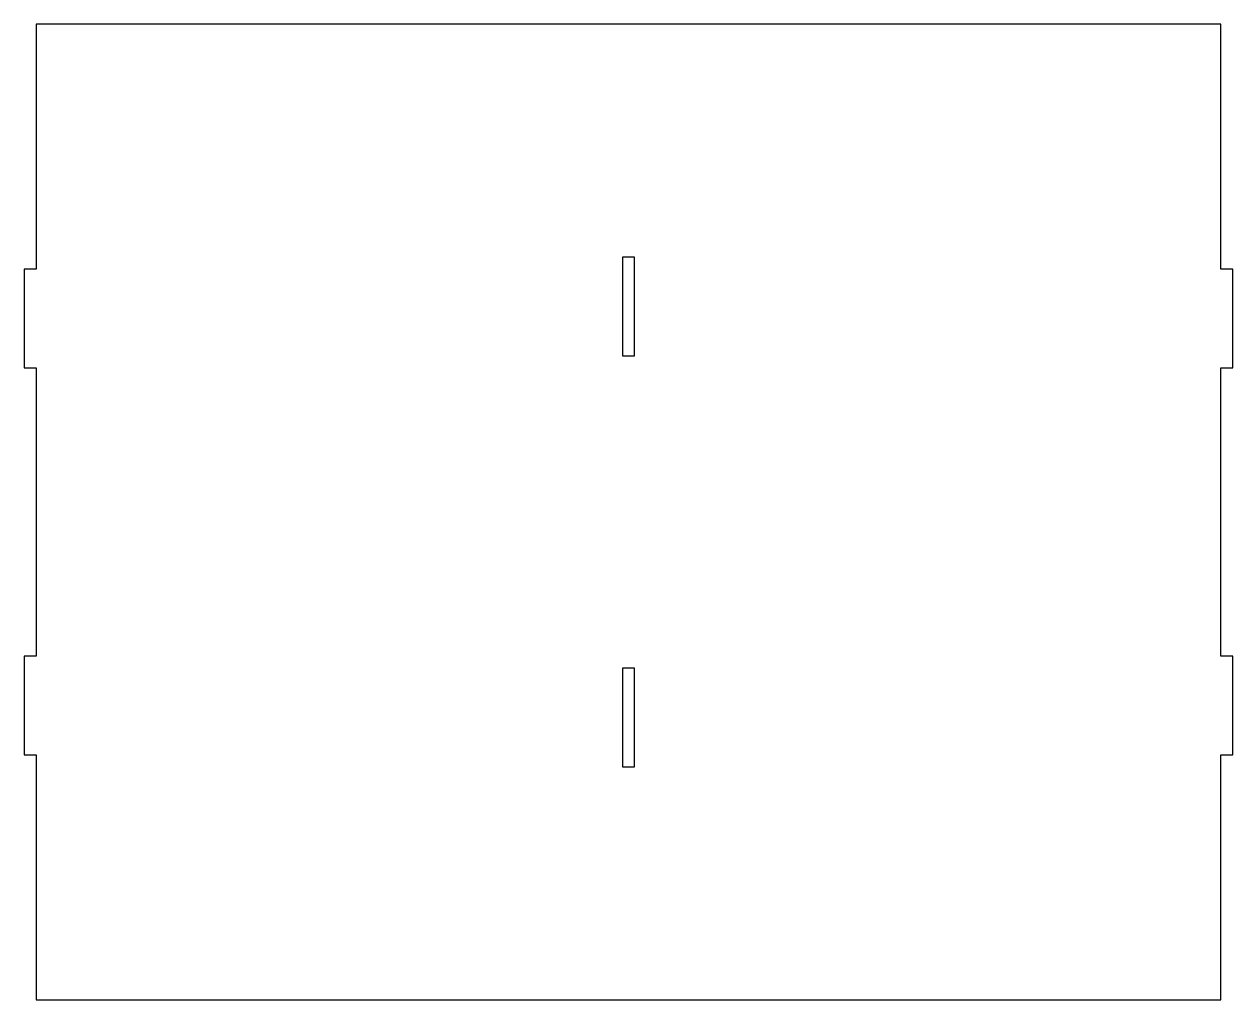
# Model space of a CAD drawing. Header units: millimetres. Extents: x -306 to 306, y -247 to 247.
import ezdxf

# ---------------------------------------------------------------- set-up
doc = ezdxf.new("R2010")
doc.units = ezdxf.units.MM

msp = doc.modelspace()

# ---------------------------------------------------------------- linework, layer by layer
at = {"color": 7, "linetype": 'Continuous', "lineweight": 25}
for p, q in [((-300, 247), (-300, 123)), ((300, 247), (-300, 247)), ((300, 123), (300, 247)), ((3, 129), (-3, 129)), ((-3, 129), (-3, 79)), ((3, 79), (3, 129)), ((-306, 123), (-306, 73)), ((-300, 123), (-306, 123)), ((306, 123), (300, 123)), ((306, 73), (306, 123)), ((-3, 79), (3, 79)), ((-306, 73), (-300, 73)), ((-300, 73), (-300, -73)), ((300, 73), (306, 73)), ((300, -73), (300, 73)), ((-306, -73), (-306, -123)), ((-300, -73), (-306, -73)), ((306, -73), (300, -73)), ((306, -123), (306, -73)), ((3, -79), (-3, -79)), ((-3, -79), (-3, -129)), ((3, -129), (3, -79)), ((-306, -123), (-300, -123)), ((-300, -123), (-300, -247)), ((300, -123), (306, -123)), ((300, -247), (300, -123)), ((-3, -129), (3, -129)), ((-300, -247), (300, -247))]:
    msp.add_line(p, q, dxfattribs=at)

doc.saveas('drawing.dxf')
